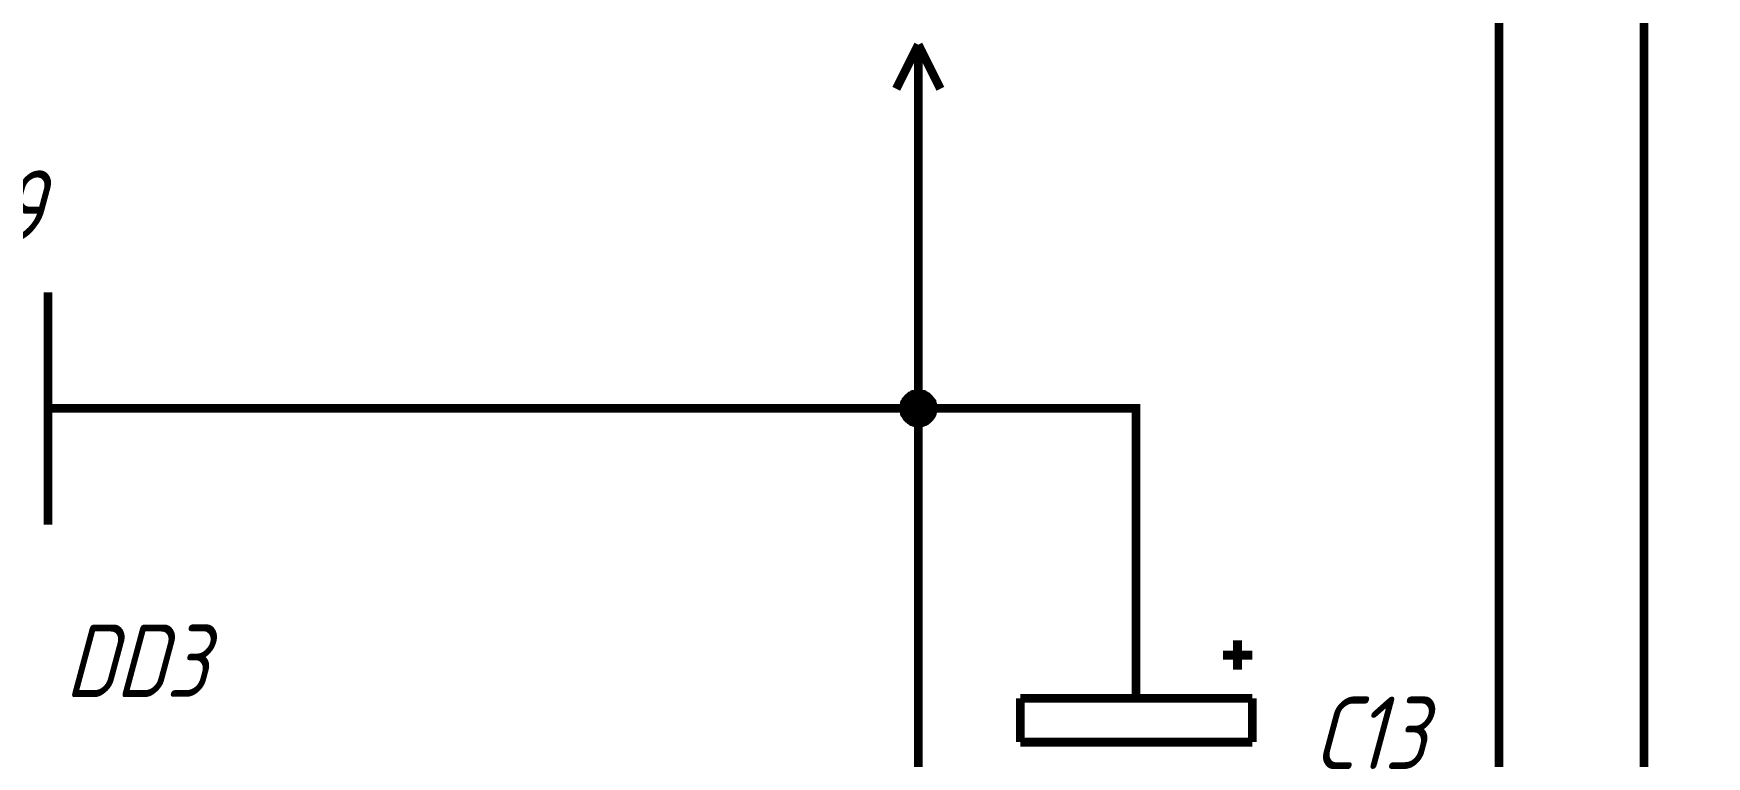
# Model space of a CAD drawing. Header units: millimetres. Extents: x 101 to 942, y 57 to 651.
# Drawn here: x 312.1 to 369.8, y 321.8 to 346.7 of the extents above; entities that cross this region are included whole.
import ezdxf

# ---------------------------------------------------------------- set-up
doc = ezdxf.new("R2010")
doc.units = ezdxf.units.MM
doc.header["$LTSCALE"] = 0.5
doc.layers.add('Sheet', color=255, linetype='Continuous')
doc.styles.add('GOST type A0', font='', dxfattribs={"oblique": 15, "height": 3.5})
doc.styles.get('GOST type A0').set_extended_font_data('GOST type A')

msp = doc.modelspace()

# ---------------------------------------------------------------- linework, layer by layer
at = {"layer": 'Sheet', "color": 7}
for points, const_width in [([(410.112, 378.796), (410.112, 378.796), (367.627, 378.796), (367.627, 281.292), (332.642, 281.292)], 0.3), ([(332.642, 286.294), (362.627, 286.294), (362.627, 373.794), (410.112, 373.794), (410.112, 373.794)], 0.3), ([(342.627, 346.331), (341.866, 344.809)], 0.3), ([(342.627, 346.331), (343.388, 344.809)], 0.3), ([(342.627, 343.783), (342.627, 346.331)], 0.3), ([(332.642, 316.289), (342.627, 316.289), (342.627, 333.795), (342.627, 343.783)], 0.3), ([(312.642, 337.788), (312.642, 329.788)], 0.3), ([(342.13, 333.795), (342.13, 333.827), (342.13, 333.842), (342.13, 333.873), (342.146, 333.904), (342.146, 333.92), (342.146, 333.951), (342.161, 333.966), (342.161, 333.997), (342.177, 334.013), (342.192, 334.028), (342.208, 334.06), (342.208, 334.075), (342.223, 334.091), (342.239, 334.106), (342.254, 334.137), (342.27, 334.153), (342.285, 334.168), (342.316, 334.184), (342.332, 334.199), (342.347, 334.215), (342.363, 334.215), (342.394, 334.23), (342.41, 334.246), (342.425, 334.261), (342.456, 334.261), (342.472, 334.277), (342.503, 334.277), (342.518, 334.277), (342.549, 334.293), (342.58, 334.293), (342.596, 334.293), (342.627, 334.293)], 0.3), ([(342.13, 333.795), (342.13, 333.827), (342.13, 333.842), (342.13, 333.873), (342.146, 333.904), (342.146, 333.92), (342.146, 333.951), (342.161, 333.966), (342.161, 333.997), (342.177, 334.013), (342.192, 334.028), (342.208, 334.06), (342.208, 334.075), (342.223, 334.091), (342.239, 334.106), (342.254, 334.137), (342.27, 334.153), (342.285, 334.168), (342.316, 334.184), (342.332, 334.199), (342.347, 334.215), (342.363, 334.215), (342.394, 334.23), (342.41, 334.246), (342.425, 334.261), (342.456, 334.261), (342.472, 334.277), (342.503, 334.277), (342.518, 334.277), (342.549, 334.293), (342.58, 334.293), (342.596, 334.293), (342.627, 334.293)], 0.3), ([(342.13, 333.795), (342.13, 333.827), (342.13, 333.842), (342.13, 333.873), (342.146, 333.904), (342.146, 333.92), (342.146, 333.951), (342.161, 333.966), (342.161, 333.997), (342.177, 334.013), (342.192, 334.028), (342.208, 334.06), (342.208, 334.075), (342.223, 334.091), (342.239, 334.106), (342.254, 334.137), (342.27, 334.153), (342.285, 334.168), (342.316, 334.184), (342.332, 334.199), (342.347, 334.215), (342.363, 334.215), (342.394, 334.23), (342.41, 334.246), (342.425, 334.261), (342.456, 334.261), (342.472, 334.277), (342.503, 334.277), (342.518, 334.277), (342.549, 334.293), (342.58, 334.293), (342.596, 334.293), (342.627, 334.293)], 0.3), ([(342.13, 333.795), (342.13, 333.827), (342.13, 333.842), (342.13, 333.873), (342.146, 333.904), (342.146, 333.92), (342.146, 333.951), (342.161, 333.966), (342.161, 333.997), (342.177, 334.013), (342.192, 334.028), (342.208, 334.06), (342.208, 334.075), (342.223, 334.091), (342.239, 334.106), (342.254, 334.137), (342.27, 334.153), (342.285, 334.168), (342.316, 334.184), (342.332, 334.199), (342.347, 334.215), (342.363, 334.215), (342.394, 334.23), (342.41, 334.246), (342.425, 334.261), (342.456, 334.261), (342.472, 334.277), (342.503, 334.277), (342.518, 334.277), (342.549, 334.293), (342.58, 334.293), (342.596, 334.293), (342.627, 334.293)], 0.3), ([(342.13, 333.795), (342.13, 333.827), (342.13, 333.842), (342.13, 333.873), (342.146, 333.904), (342.146, 333.92), (342.146, 333.951), (342.161, 333.966), (342.161, 333.997), (342.177, 334.013), (342.192, 334.028), (342.208, 334.06), (342.208, 334.075), (342.223, 334.091), (342.239, 334.106), (342.254, 334.137), (342.27, 334.153), (342.285, 334.168), (342.316, 334.184), (342.332, 334.199), (342.347, 334.215), (342.363, 334.215), (342.394, 334.23), (342.41, 334.246), (342.425, 334.261), (342.456, 334.261), (342.472, 334.277), (342.503, 334.277), (342.518, 334.277), (342.549, 334.293), (342.58, 334.293), (342.596, 334.293), (342.627, 334.293)], 0.3), ([(342.13, 333.795), (342.13, 333.827), (342.13, 333.842), (342.13, 333.873), (342.146, 333.904), (342.146, 333.92), (342.146, 333.951), (342.161, 333.966), (342.161, 333.997), (342.177, 334.013), (342.192, 334.028), (342.208, 334.06), (342.208, 334.075), (342.223, 334.091), (342.239, 334.106), (342.254, 334.137), (342.27, 334.153), (342.285, 334.168), (342.316, 334.184), (342.332, 334.199), (342.347, 334.215), (342.363, 334.215), (342.394, 334.23), (342.41, 334.246), (342.425, 334.261), (342.456, 334.261), (342.472, 334.277), (342.503, 334.277), (342.518, 334.277), (342.549, 334.293), (342.58, 334.293), (342.596, 334.293), (342.627, 334.293)], 0.3), ([(342.13, 333.795), (342.13, 333.827), (342.13, 333.842), (342.13, 333.873), (342.146, 333.904), (342.146, 333.92), (342.146, 333.951), (342.161, 333.966), (342.161, 333.997), (342.177, 334.013), (342.192, 334.028), (342.208, 334.06), (342.208, 334.075), (342.223, 334.091), (342.239, 334.106), (342.254, 334.137), (342.27, 334.153), (342.285, 334.168), (342.316, 334.184), (342.332, 334.199), (342.347, 334.215), (342.363, 334.215), (342.394, 334.23), (342.41, 334.246), (342.425, 334.261), (342.456, 334.261), (342.472, 334.277), (342.503, 334.277), (342.518, 334.277), (342.549, 334.293), (342.58, 334.293), (342.596, 334.293), (342.627, 334.293)], 0.0991), ([(342.13, 333.795), (342.13, 333.827), (342.13, 333.842), (342.13, 333.873), (342.146, 333.904), (342.146, 333.92), (342.146, 333.951), (342.161, 333.966), (342.161, 333.997), (342.177, 334.013), (342.192, 334.028), (342.208, 334.06), (342.208, 334.075), (342.223, 334.091), (342.239, 334.106), (342.254, 334.137), (342.27, 334.153), (342.285, 334.168), (342.316, 334.184), (342.332, 334.199), (342.347, 334.215), (342.363, 334.215), (342.394, 334.23), (342.41, 334.246), (342.425, 334.261), (342.456, 334.261), (342.472, 334.277), (342.503, 334.277), (342.518, 334.277), (342.549, 334.293), (342.58, 334.293), (342.596, 334.293), (342.627, 334.293)], 0.0991), ([(342.13, 333.795), (342.13, 333.827), (342.13, 333.842), (342.13, 333.873), (342.146, 333.904), (342.146, 333.92), (342.146, 333.951), (342.161, 333.966), (342.161, 333.997), (342.177, 334.013), (342.192, 334.028), (342.208, 334.06), (342.208, 334.075), (342.223, 334.091), (342.239, 334.106), (342.254, 334.137), (342.27, 334.153), (342.285, 334.168), (342.316, 334.184), (342.332, 334.199), (342.347, 334.215), (342.363, 334.215), (342.394, 334.23), (342.41, 334.246), (342.425, 334.261), (342.456, 334.261), (342.472, 334.277), (342.503, 334.277), (342.518, 334.277), (342.549, 334.293), (342.58, 334.293), (342.596, 334.293), (342.627, 334.293)], 0.0991), ([(342.13, 333.795), (342.13, 333.827), (342.13, 333.842), (342.13, 333.873), (342.146, 333.904), (342.146, 333.92), (342.146, 333.951), (342.161, 333.966), (342.161, 333.997), (342.177, 334.013), (342.192, 334.028), (342.208, 334.06), (342.208, 334.075), (342.223, 334.091), (342.239, 334.106), (342.254, 334.137), (342.27, 334.153), (342.285, 334.168), (342.316, 334.184), (342.332, 334.199), (342.347, 334.215), (342.363, 334.215), (342.394, 334.23), (342.41, 334.246), (342.425, 334.261), (342.456, 334.261), (342.472, 334.277), (342.503, 334.277), (342.518, 334.277), (342.549, 334.293), (342.58, 334.293), (342.596, 334.293), (342.627, 334.293)], 0.0991), ([(342.13, 333.795), (342.13, 333.827), (342.13, 333.842), (342.13, 333.873), (342.146, 333.904), (342.146, 333.92), (342.146, 333.951), (342.161, 333.966), (342.161, 333.997), (342.177, 334.013), (342.192, 334.028), (342.208, 334.06), (342.208, 334.075), (342.223, 334.091), (342.239, 334.106), (342.254, 334.137), (342.27, 334.153), (342.285, 334.168), (342.316, 334.184), (342.332, 334.199), (342.347, 334.215), (342.363, 334.215), (342.394, 334.23), (342.41, 334.246), (342.425, 334.261), (342.456, 334.261), (342.472, 334.277), (342.503, 334.277), (342.518, 334.277), (342.549, 334.293), (342.58, 334.293), (342.596, 334.293), (342.627, 334.293)], 0.0991), ([(342.13, 333.795), (342.13, 333.827), (342.13, 333.842), (342.13, 333.873), (342.146, 333.904), (342.146, 333.92), (342.146, 333.951), (342.161, 333.966), (342.161, 333.997), (342.177, 334.013), (342.192, 334.028), (342.208, 334.06), (342.208, 334.075), (342.223, 334.091), (342.239, 334.106), (342.254, 334.137), (342.27, 334.153), (342.285, 334.168), (342.316, 334.184), (342.332, 334.199), (342.347, 334.215), (342.363, 334.215), (342.394, 334.23), (342.41, 334.246), (342.425, 334.261), (342.456, 334.261), (342.472, 334.277), (342.503, 334.277), (342.518, 334.277), (342.549, 334.293), (342.58, 334.293), (342.596, 334.293), (342.627, 334.293)], 0.0991), ([(342.627, 334.293), (342.627, 334.293)], 0.3), ([(342.627, 334.293), (342.658, 334.293), (342.674, 334.293), (342.705, 334.293), (342.736, 334.277), (342.751, 334.277), (342.782, 334.277), (342.798, 334.261), (342.829, 334.261), (342.844, 334.246), (342.875, 334.23), (342.891, 334.215), (342.906, 334.215), (342.938, 334.199), (342.953, 334.184), (342.969, 334.168), (342.984, 334.153), (343, 334.137), (343.015, 334.106), (343.031, 334.091), (343.046, 334.075), (343.062, 334.06), (343.077, 334.028), (343.093, 334.013), (343.093, 333.997), (343.108, 333.966), (343.108, 333.951), (343.124, 333.92), (343.124, 333.904), (343.139, 333.873), (343.139, 333.842), (343.139, 333.827), (343.139, 333.795)], 0.3), ([(342.627, 334.293), (342.627, 334.293)], 0.3), ([(342.627, 334.293), (342.658, 334.293), (342.674, 334.293), (342.705, 334.293), (342.736, 334.277), (342.751, 334.277), (342.782, 334.277), (342.798, 334.261), (342.829, 334.261), (342.844, 334.246), (342.875, 334.23), (342.891, 334.215), (342.906, 334.215), (342.938, 334.199), (342.953, 334.184), (342.969, 334.168), (342.984, 334.153), (343, 334.137), (343.015, 334.106), (343.031, 334.091), (343.046, 334.075), (343.062, 334.06), (343.077, 334.028), (343.093, 334.013), (343.093, 333.997), (343.108, 333.966), (343.108, 333.951), (343.124, 333.92), (343.124, 333.904), (343.139, 333.873), (343.139, 333.842), (343.139, 333.827), (343.139, 333.795)], 0.3), ([(342.627, 334.293), (342.627, 334.293)], 0.3), ([(342.627, 334.293), (342.658, 334.293), (342.674, 334.293), (342.705, 334.293), (342.736, 334.277), (342.751, 334.277), (342.782, 334.277), (342.798, 334.261), (342.829, 334.261), (342.844, 334.246), (342.875, 334.23), (342.891, 334.215), (342.906, 334.215), (342.938, 334.199), (342.953, 334.184), (342.969, 334.168), (342.984, 334.153), (343, 334.137), (343.015, 334.106), (343.031, 334.091), (343.046, 334.075), (343.062, 334.06), (343.077, 334.028), (343.093, 334.013), (343.093, 333.997), (343.108, 333.966), (343.108, 333.951), (343.124, 333.92), (343.124, 333.904), (343.139, 333.873), (343.139, 333.842), (343.139, 333.827), (343.139, 333.795)], 0.3), ([(342.627, 334.293), (342.627, 334.293)], 0.3), ([(342.627, 334.293), (342.658, 334.293), (342.674, 334.293), (342.705, 334.293), (342.736, 334.277), (342.751, 334.277), (342.782, 334.277), (342.798, 334.261), (342.829, 334.261), (342.844, 334.246), (342.875, 334.23), (342.891, 334.215), (342.906, 334.215), (342.938, 334.199), (342.953, 334.184), (342.969, 334.168), (342.984, 334.153), (343, 334.137), (343.015, 334.106), (343.031, 334.091), (343.046, 334.075), (343.062, 334.06), (343.077, 334.028), (343.093, 334.013), (343.093, 333.997), (343.108, 333.966), (343.108, 333.951), (343.124, 333.92), (343.124, 333.904), (343.139, 333.873), (343.139, 333.842), (343.139, 333.827), (343.139, 333.795)], 0.3), ([(342.627, 334.293), (342.627, 334.293)], 0.3), ([(342.627, 334.293), (342.658, 334.293), (342.674, 334.293), (342.705, 334.293), (342.736, 334.277), (342.751, 334.277), (342.782, 334.277), (342.798, 334.261), (342.829, 334.261), (342.844, 334.246), (342.875, 334.23), (342.891, 334.215), (342.906, 334.215), (342.938, 334.199), (342.953, 334.184), (342.969, 334.168), (342.984, 334.153), (343, 334.137), (343.015, 334.106), (343.031, 334.091), (343.046, 334.075), (343.062, 334.06), (343.077, 334.028), (343.093, 334.013), (343.093, 333.997), (343.108, 333.966), (343.108, 333.951), (343.124, 333.92), (343.124, 333.904), (343.139, 333.873), (343.139, 333.842), (343.139, 333.827), (343.139, 333.795)], 0.3), ([(342.627, 334.293), (342.627, 334.293)], 0.3), ([(342.627, 334.293), (342.658, 334.293), (342.674, 334.293), (342.705, 334.293), (342.736, 334.277), (342.751, 334.277), (342.782, 334.277), (342.798, 334.261), (342.829, 334.261), (342.844, 334.246), (342.875, 334.23), (342.891, 334.215), (342.906, 334.215), (342.938, 334.199), (342.953, 334.184), (342.969, 334.168), (342.984, 334.153), (343, 334.137), (343.015, 334.106), (343.031, 334.091), (343.046, 334.075), (343.062, 334.06), (343.077, 334.028), (343.093, 334.013), (343.093, 333.997), (343.108, 333.966), (343.108, 333.951), (343.124, 333.92), (343.124, 333.904), (343.139, 333.873), (343.139, 333.842), (343.139, 333.827), (343.139, 333.795)], 0.3), ([(342.627, 334.293), (342.627, 334.293)], 0.0991), ([(342.627, 334.293), (342.658, 334.293), (342.674, 334.293), (342.705, 334.293), (342.736, 334.277), (342.751, 334.277), (342.782, 334.277), (342.798, 334.261), (342.829, 334.261), (342.844, 334.246), (342.875, 334.23), (342.891, 334.215), (342.906, 334.215), (342.938, 334.199), (342.953, 334.184), (342.969, 334.168), (342.984, 334.153), (343, 334.137), (343.015, 334.106), (343.031, 334.091), (343.046, 334.075), (343.062, 334.06), (343.077, 334.028), (343.093, 334.013), (343.093, 333.997), (343.108, 333.966), (343.108, 333.951), (343.124, 333.92), (343.124, 333.904), (343.139, 333.873), (343.139, 333.842), (343.139, 333.827), (343.139, 333.795)], 0.0991), ([(342.627, 334.293), (342.627, 334.293)], 0.0991), ([(342.627, 334.293), (342.658, 334.293), (342.674, 334.293), (342.705, 334.293), (342.736, 334.277), (342.751, 334.277), (342.782, 334.277), (342.798, 334.261), (342.829, 334.261), (342.844, 334.246), (342.875, 334.23), (342.891, 334.215), (342.906, 334.215), (342.938, 334.199), (342.953, 334.184), (342.969, 334.168), (342.984, 334.153), (343, 334.137), (343.015, 334.106), (343.031, 334.091), (343.046, 334.075), (343.062, 334.06), (343.077, 334.028), (343.093, 334.013), (343.093, 333.997), (343.108, 333.966), (343.108, 333.951), (343.124, 333.92), (343.124, 333.904), (343.139, 333.873), (343.139, 333.842), (343.139, 333.827), (343.139, 333.795)], 0.0991), ([(342.627, 334.293), (342.627, 334.293)], 0.0991), ([(342.627, 334.293), (342.658, 334.293), (342.674, 334.293), (342.705, 334.293), (342.736, 334.277), (342.751, 334.277), (342.782, 334.277), (342.798, 334.261), (342.829, 334.261), (342.844, 334.246), (342.875, 334.23), (342.891, 334.215), (342.906, 334.215), (342.938, 334.199), (342.953, 334.184), (342.969, 334.168), (342.984, 334.153), (343, 334.137), (343.015, 334.106), (343.031, 334.091), (343.046, 334.075), (343.062, 334.06), (343.077, 334.028), (343.093, 334.013), (343.093, 333.997), (343.108, 333.966), (343.108, 333.951), (343.124, 333.92), (343.124, 333.904), (343.139, 333.873), (343.139, 333.842), (343.139, 333.827), (343.139, 333.795)], 0.0991), ([(342.627, 334.293), (342.627, 334.293)], 0.0991), ([(342.627, 334.293), (342.658, 334.293), (342.674, 334.293), (342.705, 334.293), (342.736, 334.277), (342.751, 334.277), (342.782, 334.277), (342.798, 334.261), (342.829, 334.261), (342.844, 334.246), (342.875, 334.23), (342.891, 334.215), (342.906, 334.215), (342.938, 334.199), (342.953, 334.184), (342.969, 334.168), (342.984, 334.153), (343, 334.137), (343.015, 334.106), (343.031, 334.091), (343.046, 334.075), (343.062, 334.06), (343.077, 334.028), (343.093, 334.013), (343.093, 333.997), (343.108, 333.966), (343.108, 333.951), (343.124, 333.92), (343.124, 333.904), (343.139, 333.873), (343.139, 333.842), (343.139, 333.827), (343.139, 333.795)], 0.0991), ([(342.627, 334.293), (342.627, 334.293)], 0.0991), ([(342.627, 334.293), (342.658, 334.293), (342.674, 334.293), (342.705, 334.293), (342.736, 334.277), (342.751, 334.277), (342.782, 334.277), (342.798, 334.261), (342.829, 334.261), (342.844, 334.246), (342.875, 334.23), (342.891, 334.215), (342.906, 334.215), (342.938, 334.199), (342.953, 334.184), (342.969, 334.168), (342.984, 334.153), (343, 334.137), (343.015, 334.106), (343.031, 334.091), (343.046, 334.075), (343.062, 334.06), (343.077, 334.028), (343.093, 334.013), (343.093, 333.997), (343.108, 333.966), (343.108, 333.951), (343.124, 333.92), (343.124, 333.904), (343.139, 333.873), (343.139, 333.842), (343.139, 333.827), (343.139, 333.795)], 0.0991), ([(342.627, 334.293), (342.627, 334.293)], 0.0991), ([(342.627, 334.293), (342.658, 334.293), (342.674, 334.293), (342.705, 334.293), (342.736, 334.277), (342.751, 334.277), (342.782, 334.277), (342.798, 334.261), (342.829, 334.261), (342.844, 334.246), (342.875, 334.23), (342.891, 334.215), (342.906, 334.215), (342.938, 334.199), (342.953, 334.184), (342.969, 334.168), (342.984, 334.153), (343, 334.137), (343.015, 334.106), (343.031, 334.091), (343.046, 334.075), (343.062, 334.06), (343.077, 334.028), (343.093, 334.013), (343.093, 333.997), (343.108, 333.966), (343.108, 333.951), (343.124, 333.92), (343.124, 333.904), (343.139, 333.873), (343.139, 333.842), (343.139, 333.827), (343.139, 333.795)], 0.0991), ([(312.642, 333.795), (315.142, 333.795)], 0.3), ([(342.627, 333.795), (315.142, 333.795)], 0.3), ([(342.627, 333.283), (342.596, 333.283), (342.58, 333.283), (342.549, 333.283), (342.518, 333.298), (342.503, 333.298), (342.472, 333.314), (342.456, 333.314), (342.425, 333.329), (342.41, 333.329), (342.394, 333.345), (342.363, 333.361), (342.347, 333.376), (342.332, 333.392), (342.316, 333.407), (342.285, 333.423), (342.27, 333.438), (342.254, 333.454), (342.239, 333.469), (342.223, 333.485), (342.208, 333.516), (342.208, 333.531), (342.192, 333.547), (342.177, 333.578), (342.161, 333.594), (342.161, 333.625), (342.146, 333.64), (342.146, 333.671), (342.146, 333.687), (342.13, 333.718), (342.13, 333.749), (342.13, 333.764), (342.13, 333.795)], 0.3), ([(342.13, 333.795), (342.13, 333.795)], 0.3), ([(342.627, 333.283), (342.596, 333.283), (342.58, 333.283), (342.549, 333.283), (342.518, 333.298), (342.503, 333.298), (342.472, 333.314), (342.456, 333.314), (342.425, 333.329), (342.41, 333.329), (342.394, 333.345), (342.363, 333.361), (342.347, 333.376), (342.332, 333.392), (342.316, 333.407), (342.285, 333.423), (342.27, 333.438), (342.254, 333.454), (342.239, 333.469), (342.223, 333.485), (342.208, 333.516), (342.208, 333.531), (342.192, 333.547), (342.177, 333.578), (342.161, 333.594), (342.161, 333.625), (342.146, 333.64), (342.146, 333.671), (342.146, 333.687), (342.13, 333.718), (342.13, 333.749), (342.13, 333.764), (342.13, 333.795)], 0.3), ([(342.13, 333.795), (342.13, 333.795)], 0.3), ([(342.627, 333.283), (342.596, 333.283), (342.58, 333.283), (342.549, 333.283), (342.518, 333.298), (342.503, 333.298), (342.472, 333.314), (342.456, 333.314), (342.425, 333.329), (342.41, 333.329), (342.394, 333.345), (342.363, 333.361), (342.347, 333.376), (342.332, 333.392), (342.316, 333.407), (342.285, 333.423), (342.27, 333.438), (342.254, 333.454), (342.239, 333.469), (342.223, 333.485), (342.208, 333.516), (342.208, 333.531), (342.192, 333.547), (342.177, 333.578), (342.161, 333.594), (342.161, 333.625), (342.146, 333.64), (342.146, 333.671), (342.146, 333.687), (342.13, 333.718), (342.13, 333.749), (342.13, 333.764), (342.13, 333.795)], 0.3), ([(342.13, 333.795), (342.13, 333.795)], 0.3), ([(342.627, 333.283), (342.596, 333.283), (342.58, 333.283), (342.549, 333.283), (342.518, 333.298), (342.503, 333.298), (342.472, 333.314), (342.456, 333.314), (342.425, 333.329), (342.41, 333.329), (342.394, 333.345), (342.363, 333.361), (342.347, 333.376), (342.332, 333.392), (342.316, 333.407), (342.285, 333.423), (342.27, 333.438), (342.254, 333.454), (342.239, 333.469), (342.223, 333.485), (342.208, 333.516), (342.208, 333.531), (342.192, 333.547), (342.177, 333.578), (342.161, 333.594), (342.161, 333.625), (342.146, 333.64), (342.146, 333.671), (342.146, 333.687), (342.13, 333.718), (342.13, 333.749), (342.13, 333.764), (342.13, 333.795)], 0.3), ([(342.13, 333.795), (342.13, 333.795)], 0.3), ([(342.627, 333.283), (342.596, 333.283), (342.58, 333.283), (342.549, 333.283), (342.518, 333.298), (342.503, 333.298), (342.472, 333.314), (342.456, 333.314), (342.425, 333.329), (342.41, 333.329), (342.394, 333.345), (342.363, 333.361), (342.347, 333.376), (342.332, 333.392), (342.316, 333.407), (342.285, 333.423), (342.27, 333.438), (342.254, 333.454), (342.239, 333.469), (342.223, 333.485), (342.208, 333.516), (342.208, 333.531), (342.192, 333.547), (342.177, 333.578), (342.161, 333.594), (342.161, 333.625), (342.146, 333.64), (342.146, 333.671), (342.146, 333.687), (342.13, 333.718), (342.13, 333.749), (342.13, 333.764), (342.13, 333.795)], 0.3), ([(342.13, 333.795), (342.13, 333.795)], 0.3), ([(342.627, 333.283), (342.596, 333.283), (342.58, 333.283), (342.549, 333.283), (342.518, 333.298), (342.503, 333.298), (342.472, 333.314), (342.456, 333.314), (342.425, 333.329), (342.41, 333.329), (342.394, 333.345), (342.363, 333.361), (342.347, 333.376), (342.332, 333.392), (342.316, 333.407), (342.285, 333.423), (342.27, 333.438), (342.254, 333.454), (342.239, 333.469), (342.223, 333.485), (342.208, 333.516), (342.208, 333.531), (342.192, 333.547), (342.177, 333.578), (342.161, 333.594), (342.161, 333.625), (342.146, 333.64), (342.146, 333.671), (342.146, 333.687), (342.13, 333.718), (342.13, 333.749), (342.13, 333.764), (342.13, 333.795)], 0.3), ([(342.13, 333.795), (342.13, 333.795)], 0.3), ([(342.627, 333.283), (342.596, 333.283), (342.58, 333.283), (342.549, 333.283), (342.518, 333.298), (342.503, 333.298), (342.472, 333.314), (342.456, 333.314), (342.425, 333.329), (342.41, 333.329), (342.394, 333.345), (342.363, 333.361), (342.347, 333.376), (342.332, 333.392), (342.316, 333.407), (342.285, 333.423), (342.27, 333.438), (342.254, 333.454), (342.239, 333.469), (342.223, 333.485), (342.208, 333.516), (342.208, 333.531), (342.192, 333.547), (342.177, 333.578), (342.161, 333.594), (342.161, 333.625), (342.146, 333.64), (342.146, 333.671), (342.146, 333.687), (342.13, 333.718), (342.13, 333.749), (342.13, 333.764), (342.13, 333.795)], 0.0991), ([(342.13, 333.795), (342.13, 333.795)], 0.0991), ([(342.627, 333.283), (342.596, 333.283), (342.58, 333.283), (342.549, 333.283), (342.518, 333.298), (342.503, 333.298), (342.472, 333.314), (342.456, 333.314), (342.425, 333.329), (342.41, 333.329), (342.394, 333.345), (342.363, 333.361), (342.347, 333.376), (342.332, 333.392), (342.316, 333.407), (342.285, 333.423), (342.27, 333.438), (342.254, 333.454), (342.239, 333.469), (342.223, 333.485), (342.208, 333.516), (342.208, 333.531), (342.192, 333.547), (342.177, 333.578), (342.161, 333.594), (342.161, 333.625), (342.146, 333.64), (342.146, 333.671), (342.146, 333.687), (342.13, 333.718), (342.13, 333.749), (342.13, 333.764), (342.13, 333.795)], 0.0991), ([(342.13, 333.795), (342.13, 333.795)], 0.0991), ([(342.627, 333.283), (342.596, 333.283), (342.58, 333.283), (342.549, 333.283), (342.518, 333.298), (342.503, 333.298), (342.472, 333.314), (342.456, 333.314), (342.425, 333.329), (342.41, 333.329), (342.394, 333.345), (342.363, 333.361), (342.347, 333.376), (342.332, 333.392), (342.316, 333.407), (342.285, 333.423), (342.27, 333.438), (342.254, 333.454), (342.239, 333.469), (342.223, 333.485), (342.208, 333.516), (342.208, 333.531), (342.192, 333.547), (342.177, 333.578), (342.161, 333.594), (342.161, 333.625), (342.146, 333.64), (342.146, 333.671), (342.146, 333.687), (342.13, 333.718), (342.13, 333.749), (342.13, 333.764), (342.13, 333.795)], 0.0991), ([(342.13, 333.795), (342.13, 333.795)], 0.0991), ([(342.627, 333.283), (342.596, 333.283), (342.58, 333.283), (342.549, 333.283), (342.518, 333.298), (342.503, 333.298), (342.472, 333.314), (342.456, 333.314), (342.425, 333.329), (342.41, 333.329), (342.394, 333.345), (342.363, 333.361), (342.347, 333.376), (342.332, 333.392), (342.316, 333.407), (342.285, 333.423), (342.27, 333.438), (342.254, 333.454), (342.239, 333.469), (342.223, 333.485), (342.208, 333.516), (342.208, 333.531), (342.192, 333.547), (342.177, 333.578), (342.161, 333.594), (342.161, 333.625), (342.146, 333.64), (342.146, 333.671), (342.146, 333.687), (342.13, 333.718), (342.13, 333.749), (342.13, 333.764), (342.13, 333.795)], 0.0991), ([(342.13, 333.795), (342.13, 333.795)], 0.0991), ([(342.627, 333.283), (342.596, 333.283), (342.58, 333.283), (342.549, 333.283), (342.518, 333.298), (342.503, 333.298), (342.472, 333.314), (342.456, 333.314), (342.425, 333.329), (342.41, 333.329), (342.394, 333.345), (342.363, 333.361), (342.347, 333.376), (342.332, 333.392), (342.316, 333.407), (342.285, 333.423), (342.27, 333.438), (342.254, 333.454), (342.239, 333.469), (342.223, 333.485), (342.208, 333.516), (342.208, 333.531), (342.192, 333.547), (342.177, 333.578), (342.161, 333.594), (342.161, 333.625), (342.146, 333.64), (342.146, 333.671), (342.146, 333.687), (342.13, 333.718), (342.13, 333.749), (342.13, 333.764), (342.13, 333.795)], 0.0991), ([(342.13, 333.795), (342.13, 333.795)], 0.0991), ([(342.627, 333.283), (342.596, 333.283), (342.58, 333.283), (342.549, 333.283), (342.518, 333.298), (342.503, 333.298), (342.472, 333.314), (342.456, 333.314), (342.425, 333.329), (342.41, 333.329), (342.394, 333.345), (342.363, 333.361), (342.347, 333.376), (342.332, 333.392), (342.316, 333.407), (342.285, 333.423), (342.27, 333.438), (342.254, 333.454), (342.239, 333.469), (342.223, 333.485), (342.208, 333.516), (342.208, 333.531), (342.192, 333.547), (342.177, 333.578), (342.161, 333.594), (342.161, 333.625), (342.146, 333.64), (342.146, 333.671), (342.146, 333.687), (342.13, 333.718), (342.13, 333.749), (342.13, 333.764), (342.13, 333.795)], 0.0991), ([(342.13, 333.795), (342.13, 333.795)], 0.0991), ([(350.127, 326.293), (350.127, 333.795), (342.627, 333.795)], 0.3), ([(343.139, 333.795), (343.139, 333.764), (343.139, 333.749), (343.139, 333.718), (343.124, 333.687), (343.124, 333.671), (343.108, 333.64), (343.108, 333.625), (343.093, 333.594), (343.093, 333.578), (343.077, 333.547), (343.062, 333.531), (343.046, 333.516), (343.031, 333.485), (343.015, 333.469), (343, 333.454), (342.984, 333.438), (342.969, 333.423), (342.953, 333.407), (342.938, 333.392), (342.906, 333.376), (342.891, 333.361), (342.875, 333.345), (342.844, 333.329), (342.829, 333.329), (342.798, 333.314), (342.782, 333.314), (342.751, 333.298), (342.736, 333.298), (342.705, 333.283), (342.674, 333.283), (342.658, 333.283), (342.627, 333.283)], 0.3), ([(343.139, 333.795), (343.139, 333.764), (343.139, 333.749), (343.139, 333.718), (343.124, 333.687), (343.124, 333.671), (343.108, 333.64), (343.108, 333.625), (343.093, 333.594), (343.093, 333.578), (343.077, 333.547), (343.062, 333.531), (343.046, 333.516), (343.031, 333.485), (343.015, 333.469), (343, 333.454), (342.984, 333.438), (342.969, 333.423), (342.953, 333.407), (342.938, 333.392), (342.906, 333.376), (342.891, 333.361), (342.875, 333.345), (342.844, 333.329), (342.829, 333.329), (342.798, 333.314), (342.782, 333.314), (342.751, 333.298), (342.736, 333.298), (342.705, 333.283), (342.674, 333.283), (342.658, 333.283), (342.627, 333.283)], 0.3), ([(343.139, 333.795), (343.139, 333.764), (343.139, 333.749), (343.139, 333.718), (343.124, 333.687), (343.124, 333.671), (343.108, 333.64), (343.108, 333.625), (343.093, 333.594), (343.093, 333.578), (343.077, 333.547), (343.062, 333.531), (343.046, 333.516), (343.031, 333.485), (343.015, 333.469), (343, 333.454), (342.984, 333.438), (342.969, 333.423), (342.953, 333.407), (342.938, 333.392), (342.906, 333.376), (342.891, 333.361), (342.875, 333.345), (342.844, 333.329), (342.829, 333.329), (342.798, 333.314), (342.782, 333.314), (342.751, 333.298), (342.736, 333.298), (342.705, 333.283), (342.674, 333.283), (342.658, 333.283), (342.627, 333.283)], 0.3), ([(343.139, 333.795), (343.139, 333.764), (343.139, 333.749), (343.139, 333.718), (343.124, 333.687), (343.124, 333.671), (343.108, 333.64), (343.108, 333.625), (343.093, 333.594), (343.093, 333.578), (343.077, 333.547), (343.062, 333.531), (343.046, 333.516), (343.031, 333.485), (343.015, 333.469), (343, 333.454), (342.984, 333.438), (342.969, 333.423), (342.953, 333.407), (342.938, 333.392), (342.906, 333.376), (342.891, 333.361), (342.875, 333.345), (342.844, 333.329), (342.829, 333.329), (342.798, 333.314), (342.782, 333.314), (342.751, 333.298), (342.736, 333.298), (342.705, 333.283), (342.674, 333.283), (342.658, 333.283), (342.627, 333.283)], 0.3), ([(343.139, 333.795), (343.139, 333.764), (343.139, 333.749), (343.139, 333.718), (343.124, 333.687), (343.124, 333.671), (343.108, 333.64), (343.108, 333.625), (343.093, 333.594), (343.093, 333.578), (343.077, 333.547), (343.062, 333.531), (343.046, 333.516), (343.031, 333.485), (343.015, 333.469), (343, 333.454), (342.984, 333.438), (342.969, 333.423), (342.953, 333.407), (342.938, 333.392), (342.906, 333.376), (342.891, 333.361), (342.875, 333.345), (342.844, 333.329), (342.829, 333.329), (342.798, 333.314), (342.782, 333.314), (342.751, 333.298), (342.736, 333.298), (342.705, 333.283), (342.674, 333.283), (342.658, 333.283), (342.627, 333.283)], 0.3), ([(343.139, 333.795), (343.139, 333.764), (343.139, 333.749), (343.139, 333.718), (343.124, 333.687), (343.124, 333.671), (343.108, 333.64), (343.108, 333.625), (343.093, 333.594), (343.093, 333.578), (343.077, 333.547), (343.062, 333.531), (343.046, 333.516), (343.031, 333.485), (343.015, 333.469), (343, 333.454), (342.984, 333.438), (342.969, 333.423), (342.953, 333.407), (342.938, 333.392), (342.906, 333.376), (342.891, 333.361), (342.875, 333.345), (342.844, 333.329), (342.829, 333.329), (342.798, 333.314), (342.782, 333.314), (342.751, 333.298), (342.736, 333.298), (342.705, 333.283), (342.674, 333.283), (342.658, 333.283), (342.627, 333.283)], 0.3), ([(343.139, 333.795), (343.139, 333.764), (343.139, 333.749), (343.139, 333.718), (343.124, 333.687), (343.124, 333.671), (343.108, 333.64), (343.108, 333.625), (343.093, 333.594), (343.093, 333.578), (343.077, 333.547), (343.062, 333.531), (343.046, 333.516), (343.031, 333.485), (343.015, 333.469), (343, 333.454), (342.984, 333.438), (342.969, 333.423), (342.953, 333.407), (342.938, 333.392), (342.906, 333.376), (342.891, 333.361), (342.875, 333.345), (342.844, 333.329), (342.829, 333.329), (342.798, 333.314), (342.782, 333.314), (342.751, 333.298), (342.736, 333.298), (342.705, 333.283), (342.674, 333.283), (342.658, 333.283), (342.627, 333.283)], 0.0991), ([(343.139, 333.795), (343.139, 333.764), (343.139, 333.749), (343.139, 333.718), (343.124, 333.687), (343.124, 333.671), (343.108, 333.64), (343.108, 333.625), (343.093, 333.594), (343.093, 333.578), (343.077, 333.547), (343.062, 333.531), (343.046, 333.516), (343.031, 333.485), (343.015, 333.469), (343, 333.454), (342.984, 333.438), (342.969, 333.423), (342.953, 333.407), (342.938, 333.392), (342.906, 333.376), (342.891, 333.361), (342.875, 333.345), (342.844, 333.329), (342.829, 333.329), (342.798, 333.314), (342.782, 333.314), (342.751, 333.298), (342.736, 333.298), (342.705, 333.283), (342.674, 333.283), (342.658, 333.283), (342.627, 333.283)], 0.0991), ([(343.139, 333.795), (343.139, 333.764), (343.139, 333.749), (343.139, 333.718), (343.124, 333.687), (343.124, 333.671), (343.108, 333.64), (343.108, 333.625), (343.093, 333.594), (343.093, 333.578), (343.077, 333.547), (343.062, 333.531), (343.046, 333.516), (343.031, 333.485), (343.015, 333.469), (343, 333.454), (342.984, 333.438), (342.969, 333.423), (342.953, 333.407), (342.938, 333.392), (342.906, 333.376), (342.891, 333.361), (342.875, 333.345), (342.844, 333.329), (342.829, 333.329), (342.798, 333.314), (342.782, 333.314), (342.751, 333.298), (342.736, 333.298), (342.705, 333.283), (342.674, 333.283), (342.658, 333.283), (342.627, 333.283)], 0.0991), ([(343.139, 333.795), (343.139, 333.764), (343.139, 333.749), (343.139, 333.718), (343.124, 333.687), (343.124, 333.671), (343.108, 333.64), (343.108, 333.625), (343.093, 333.594), (343.093, 333.578), (343.077, 333.547), (343.062, 333.531), (343.046, 333.516), (343.031, 333.485), (343.015, 333.469), (343, 333.454), (342.984, 333.438), (342.969, 333.423), (342.953, 333.407), (342.938, 333.392), (342.906, 333.376), (342.891, 333.361), (342.875, 333.345), (342.844, 333.329), (342.829, 333.329), (342.798, 333.314), (342.782, 333.314), (342.751, 333.298), (342.736, 333.298), (342.705, 333.283), (342.674, 333.283), (342.658, 333.283), (342.627, 333.283)], 0.0991), ([(343.139, 333.795), (343.139, 333.764), (343.139, 333.749), (343.139, 333.718), (343.124, 333.687), (343.124, 333.671), (343.108, 333.64), (343.108, 333.625), (343.093, 333.594), (343.093, 333.578), (343.077, 333.547), (343.062, 333.531), (343.046, 333.516), (343.031, 333.485), (343.015, 333.469), (343, 333.454), (342.984, 333.438), (342.969, 333.423), (342.953, 333.407), (342.938, 333.392), (342.906, 333.376), (342.891, 333.361), (342.875, 333.345), (342.844, 333.329), (342.829, 333.329), (342.798, 333.314), (342.782, 333.314), (342.751, 333.298), (342.736, 333.298), (342.705, 333.283), (342.674, 333.283), (342.658, 333.283), (342.627, 333.283)], 0.0991), ([(343.139, 333.795), (343.139, 333.764), (343.139, 333.749), (343.139, 333.718), (343.124, 333.687), (343.124, 333.671), (343.108, 333.64), (343.108, 333.625), (343.093, 333.594), (343.093, 333.578), (343.077, 333.547), (343.062, 333.531), (343.046, 333.516), (343.031, 333.485), (343.015, 333.469), (343, 333.454), (342.984, 333.438), (342.969, 333.423), (342.953, 333.407), (342.938, 333.392), (342.906, 333.376), (342.891, 333.361), (342.875, 333.345), (342.844, 333.329), (342.829, 333.329), (342.798, 333.314), (342.782, 333.314), (342.751, 333.298), (342.736, 333.298), (342.705, 333.283), (342.674, 333.283), (342.658, 333.283), (342.627, 333.283)], 0.0991), ([(343.139, 333.795), (343.139, 333.795), (343.139, 333.795), (343.139, 333.795), (343.139, 333.795), (343.139, 333.795), (343.139, 333.795), (343.139, 333.795), (343.139, 333.795), (343.139, 333.795), (343.139, 333.795), (343.139, 333.795), (343.139, 333.795), (343.139, 333.795), (343.139, 333.795), (343.139, 333.795), (343.139, 333.795), (343.139, 333.795), (343.139, 333.795), (343.139, 333.795), (343.139, 333.795), (343.139, 333.795), (343.139, 333.795), (343.139, 333.795), (343.139, 333.795), (343.139, 333.795), (343.139, 333.795), (343.139, 333.795), (343.139, 333.795), (343.139, 333.795), (343.139, 333.795), (343.139, 333.795), (343.139, 333.795)], 0.3), ([(343.139, 333.795), (343.139, 333.795)], 0.3), ([(343.139, 333.795), (343.139, 333.795), (343.139, 333.795), (343.139, 333.795), (343.139, 333.795), (343.139, 333.795), (343.139, 333.795), (343.139, 333.795), (343.139, 333.795), (343.139, 333.795), (343.139, 333.795), (343.139, 333.795), (343.139, 333.795), (343.139, 333.795), (343.139, 333.795), (343.139, 333.795), (343.139, 333.795), (343.139, 333.795), (343.139, 333.795), (343.139, 333.795), (343.139, 333.795), (343.139, 333.795), (343.139, 333.795), (343.139, 333.795), (343.139, 333.795), (343.139, 333.795), (343.139, 333.795), (343.139, 333.795), (343.139, 333.795), (343.139, 333.795), (343.139, 333.795), (343.139, 333.795), (343.139, 333.795)], 0.3), ([(343.139, 333.795), (343.139, 333.795)], 0.3), ([(343.139, 333.795), (343.139, 333.795), (343.139, 333.795), (343.139, 333.795), (343.139, 333.795), (343.139, 333.795), (343.139, 333.795), (343.139, 333.795), (343.139, 333.795), (343.139, 333.795), (343.139, 333.795), (343.139, 333.795), (343.139, 333.795), (343.139, 333.795), (343.139, 333.795), (343.139, 333.795), (343.139, 333.795), (343.139, 333.795), (343.139, 333.795), (343.139, 333.795), (343.139, 333.795), (343.139, 333.795), (343.139, 333.795), (343.139, 333.795), (343.139, 333.795), (343.139, 333.795), (343.139, 333.795), (343.139, 333.795), (343.139, 333.795), (343.139, 333.795), (343.139, 333.795), (343.139, 333.795), (343.139, 333.795)], 0.3), ([(343.139, 333.795), (343.139, 333.795)], 0.3), ([(343.139, 333.795), (343.139, 333.795), (343.139, 333.795), (343.139, 333.795), (343.139, 333.795), (343.139, 333.795), (343.139, 333.795), (343.139, 333.795), (343.139, 333.795), (343.139, 333.795), (343.139, 333.795), (343.139, 333.795), (343.139, 333.795), (343.139, 333.795), (343.139, 333.795), (343.139, 333.795), (343.139, 333.795), (343.139, 333.795), (343.139, 333.795), (343.139, 333.795), (343.139, 333.795), (343.139, 333.795), (343.139, 333.795), (343.139, 333.795), (343.139, 333.795), (343.139, 333.795), (343.139, 333.795), (343.139, 333.795), (343.139, 333.795), (343.139, 333.795), (343.139, 333.795), (343.139, 333.795), (343.139, 333.795)], 0.3), ([(343.139, 333.795), (343.139, 333.795)], 0.3), ([(343.139, 333.795), (343.139, 333.795), (343.139, 333.795), (343.139, 333.795), (343.139, 333.795), (343.139, 333.795), (343.139, 333.795), (343.139, 333.795), (343.139, 333.795), (343.139, 333.795), (343.139, 333.795), (343.139, 333.795), (343.139, 333.795), (343.139, 333.795), (343.139, 333.795), (343.139, 333.795), (343.139, 333.795), (343.139, 333.795), (343.139, 333.795), (343.139, 333.795), (343.139, 333.795), (343.139, 333.795), (343.139, 333.795), (343.139, 333.795), (343.139, 333.795), (343.139, 333.795), (343.139, 333.795), (343.139, 333.795), (343.139, 333.795), (343.139, 333.795), (343.139, 333.795), (343.139, 333.795), (343.139, 333.795)], 0.3), ([(343.139, 333.795), (343.139, 333.795)], 0.3), ([(343.139, 333.795), (343.139, 333.795), (343.139, 333.795), (343.139, 333.795), (343.139, 333.795), (343.139, 333.795), (343.139, 333.795), (343.139, 333.795), (343.139, 333.795), (343.139, 333.795), (343.139, 333.795), (343.139, 333.795), (343.139, 333.795), (343.139, 333.795), (343.139, 333.795), (343.139, 333.795), (343.139, 333.795), (343.139, 333.795), (343.139, 333.795), (343.139, 333.795), (343.139, 333.795), (343.139, 333.795), (343.139, 333.795), (343.139, 333.795), (343.139, 333.795), (343.139, 333.795), (343.139, 333.795), (343.139, 333.795), (343.139, 333.795), (343.139, 333.795), (343.139, 333.795), (343.139, 333.795), (343.139, 333.795)], 0.3), ([(343.139, 333.795), (343.139, 333.795)], 0.3), ([(343.139, 333.795), (343.139, 333.795), (343.139, 333.795), (343.139, 333.795), (343.139, 333.795), (343.139, 333.795), (343.139, 333.795), (343.139, 333.795), (343.139, 333.795), (343.139, 333.795), (343.139, 333.795), (343.139, 333.795), (343.139, 333.795), (343.139, 333.795), (343.139, 333.795), (343.139, 333.795), (343.139, 333.795), (343.139, 333.795), (343.139, 333.795), (343.139, 333.795), (343.139, 333.795), (343.139, 333.795), (343.139, 333.795), (343.139, 333.795), (343.139, 333.795), (343.139, 333.795), (343.139, 333.795), (343.139, 333.795), (343.139, 333.795), (343.139, 333.795), (343.139, 333.795), (343.139, 333.795), (343.139, 333.795)], 0.0991), ([(343.139, 333.795), (343.139, 333.795)], 0.0991), ([(343.139, 333.795), (343.139, 333.795), (343.139, 333.795), (343.139, 333.795), (343.139, 333.795), (343.139, 333.795), (343.139, 333.795), (343.139, 333.795), (343.139, 333.795), (343.139, 333.795), (343.139, 333.795), (343.139, 333.795), (343.139, 333.795), (343.139, 333.795), (343.139, 333.795), (343.139, 333.795), (343.139, 333.795), (343.139, 333.795), (343.139, 333.795), (343.139, 333.795), (343.139, 333.795), (343.139, 333.795), (343.139, 333.795), (343.139, 333.795), (343.139, 333.795), (343.139, 333.795), (343.139, 333.795), (343.139, 333.795), (343.139, 333.795), (343.139, 333.795), (343.139, 333.795), (343.139, 333.795), (343.139, 333.795)], 0.0991), ([(343.139, 333.795), (343.139, 333.795)], 0.0991), ([(343.139, 333.795), (343.139, 333.795), (343.139, 333.795), (343.139, 333.795), (343.139, 333.795), (343.139, 333.795), (343.139, 333.795), (343.139, 333.795), (343.139, 333.795), (343.139, 333.795), (343.139, 333.795), (343.139, 333.795), (343.139, 333.795), (343.139, 333.795), (343.139, 333.795), (343.139, 333.795), (343.139, 333.795), (343.139, 333.795), (343.139, 333.795), (343.139, 333.795), (343.139, 333.795), (343.139, 333.795), (343.139, 333.795), (343.139, 333.795), (343.139, 333.795), (343.139, 333.795), (343.139, 333.795), (343.139, 333.795), (343.139, 333.795), (343.139, 333.795), (343.139, 333.795), (343.139, 333.795), (343.139, 333.795)], 0.0991), ([(343.139, 333.795), (343.139, 333.795)], 0.0991), ([(343.139, 333.795), (343.139, 333.795), (343.139, 333.795), (343.139, 333.795), (343.139, 333.795), (343.139, 333.795), (343.139, 333.795), (343.139, 333.795), (343.139, 333.795), (343.139, 333.795), (343.139, 333.795), (343.139, 333.795), (343.139, 333.795), (343.139, 333.795), (343.139, 333.795), (343.139, 333.795), (343.139, 333.795), (343.139, 333.795), (343.139, 333.795), (343.139, 333.795), (343.139, 333.795), (343.139, 333.795), (343.139, 333.795), (343.139, 333.795), (343.139, 333.795), (343.139, 333.795), (343.139, 333.795), (343.139, 333.795), (343.139, 333.795), (343.139, 333.795), (343.139, 333.795), (343.139, 333.795), (343.139, 333.795)], 0.0991), ([(343.139, 333.795), (343.139, 333.795)], 0.0991), ([(343.139, 333.795), (343.139, 333.795), (343.139, 333.795), (343.139, 333.795), (343.139, 333.795), (343.139, 333.795), (343.139, 333.795), (343.139, 333.795), (343.139, 333.795), (343.139, 333.795), (343.139, 333.795), (343.139, 333.795), (343.139, 333.795), (343.139, 333.795), (343.139, 333.795), (343.139, 333.795), (343.139, 333.795), (343.139, 333.795), (343.139, 333.795), (343.139, 333.795), (343.139, 333.795), (343.139, 333.795), (343.139, 333.795), (343.139, 333.795), (343.139, 333.795), (343.139, 333.795), (343.139, 333.795), (343.139, 333.795), (343.139, 333.795), (343.139, 333.795), (343.139, 333.795), (343.139, 333.795), (343.139, 333.795)], 0.0991), ([(343.139, 333.795), (343.139, 333.795)], 0.0991), ([(343.139, 333.795), (343.139, 333.795), (343.139, 333.795), (343.139, 333.795), (343.139, 333.795), (343.139, 333.795), (343.139, 333.795), (343.139, 333.795), (343.139, 333.795), (343.139, 333.795), (343.139, 333.795), (343.139, 333.795), (343.139, 333.795), (343.139, 333.795), (343.139, 333.795), (343.139, 333.795), (343.139, 333.795), (343.139, 333.795), (343.139, 333.795), (343.139, 333.795), (343.139, 333.795), (343.139, 333.795), (343.139, 333.795), (343.139, 333.795), (343.139, 333.795), (343.139, 333.795), (343.139, 333.795), (343.139, 333.795), (343.139, 333.795), (343.139, 333.795), (343.139, 333.795), (343.139, 333.795), (343.139, 333.795)], 0.0991), ([(343.139, 333.795), (343.139, 333.795)], 0.0991), ([(350.127, 323.792), (350.127, 326.293)], 0.3), ([(353.621, 324.786), (353.621, 325.796)], 0.3), ([(353.124, 325.283), (354.133, 325.283)], 0.3), ([(354.133, 323.792), (346.136, 323.792)], 0.3), ([(346.136, 323.792), (346.136, 322.285)], 0.3), ([(354.133, 322.285), (354.133, 323.792)], 0.3), ([(354.133, 322.285), (346.136, 322.285)], 0.3)]:
    msp.add_lwpolyline(points, dxfattribs=dict(at, const_width=const_width))
at = {"layer": 'Sheet', "color": 7, "const_width": 0.508}
msp.add_lwpolyline([(342.309, 333.797, 1), (342.817, 333.797, 1)], format="xyb", close=True, dxfattribs=at)

# ---------------------------------------------------------------- texts
at = {"layer": 'Sheet', "color": 7, "style": 'GOST type A0', "oblique": 15}
for s, p in [('C9', (309.506, 339.496)), ('DD3', (313.232, 323.839)), ('C13', (356.214, 321.353))]:
    msp.add_text(s, height=2.5, dxfattribs=at).set_placement(p)

doc.saveas('drawing.dxf')
